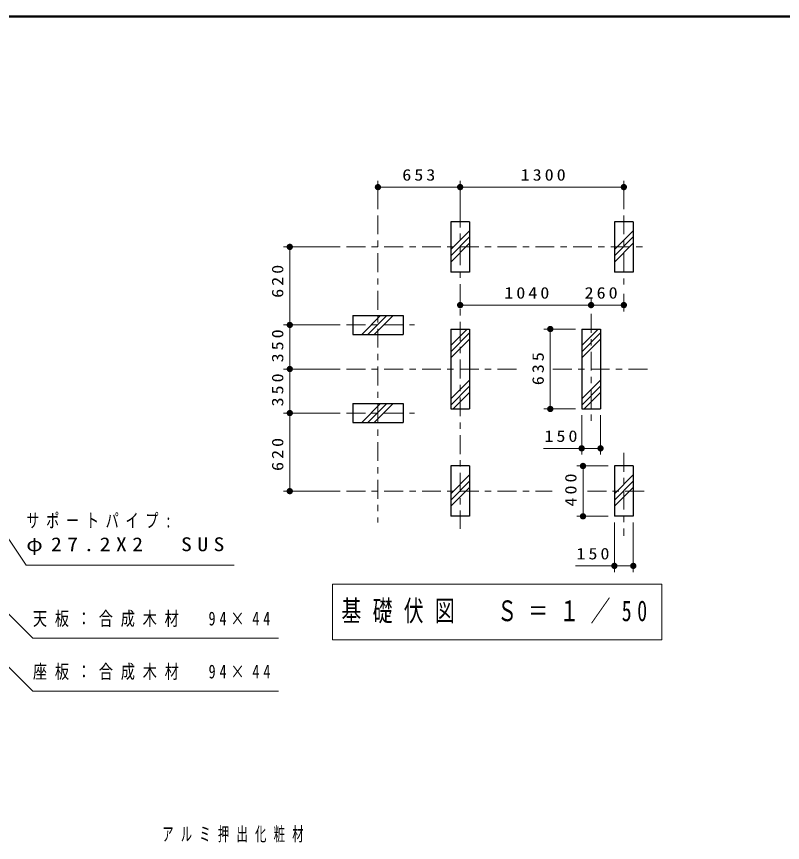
# Model space of a CAD drawing. Units: millimetres on the paper, with parts at other scales. Extents: x -365 to 0, y 0 to 257.
# Drawn here: x -250.7 to -129, y 125.8 to 257 of the extents above; entities that cross this region are included whole.
import ezdxf

# ---------------------------------------------------------------- set-up
doc = ezdxf.new("R2010")
doc.units = ezdxf.units.MM
doc.linetypes.add('USER2', pattern=[6, 3, -1, 1, -1])
doc.layers.add('LY_1', color=7, linetype='Continuous', lineweight=25)
doc.layers.add('LY_4', color=7, linetype='Continuous', lineweight=13)
doc.styles.add('ＭＳ ゴシック', font='')
doc.styles.get('ＭＳ ゴシック').set_extended_font_data('MS Gothic')

# ---------------------------------------------------------------- blocks, each defined once
blk = doc.blocks.new('filled_dot')
at = {"color": 0, "linetype": 'Continuous', "lineweight": -2, "const_width": 1.25}
blk.add_lwpolyline([(-0.625, 0, 1), (0.625, 0, 1)], format="xyb", close=True, dxfattribs=at)

msp = doc.modelspace()

# ---------------------------------------------------------------- linework, layer by layer
at = {"layer": 'LY_1', "lineweight": 13}
for p, q in [((-193.252, 226.413), (-193.252, 230.904)), ((-180.192, 226.413), (-180.192, 230.904)), ((-154.192, 226.413), (-154.192, 230.904)), ((-193.252, 229.904), (-180.192, 229.904)), ((-180.192, 229.904), (-154.192, 229.904)), ((-178.692, 222.982), (-181.692, 219.982)), ((-178.692, 221.992), (-181.692, 218.992)), ((-152.692, 222.982), (-155.692, 219.982)), ((-152.692, 221.992), (-155.692, 218.992)), ((-199.252, 220.413), (-208.252, 220.413)), ((-207.252, 208.013), (-207.252, 220.413)), ((-178.692, 221.002), (-181.692, 218.002)), ((-152.692, 221.002), (-155.692, 218.002)), ((-154.192, 212.968), (-154.192, 210.164)), ((-159.392, 210.763), (-159.392, 212.164)), ((-159.392, 210.763), (-159.392, 212.164)), ((-180.192, 211.164), (-159.392, 211.164)), ((-154.192, 211.164), (-159.392, 211.164)), ((-195.821, 206.513), (-192.821, 209.513)), ((-194.831, 206.513), (-191.831, 209.513)), ((-193.841, 206.513), (-190.841, 209.513)), ((-199.252, 208.013), (-208.252, 208.013)), ((-207.252, 201.013), (-207.252, 208.013)), ((-181.692, 204.746), (-179.075, 207.363)), ((-161.892, 207.363), (-166.881, 207.363)), ((-165.881, 194.664), (-165.881, 207.363)), ((-160.892, 204.746), (-158.275, 207.363)), ((-181.692, 203.756), (-178.692, 206.756)), ((-160.892, 203.756), (-157.892, 206.756)), ((-181.692, 202.766), (-178.692, 205.766)), ((-160.892, 202.766), (-157.892, 205.766)), ((-199.252, 201.013), (-208.252, 201.013)), ((-207.252, 194.013), (-207.252, 201.013)), ((-181.692, 196.261), (-178.692, 199.261)), ((-181.692, 195.271), (-178.692, 198.271)), ((-160.892, 196.261), (-157.892, 199.261)), ((-160.892, 195.271), (-157.892, 198.271)), ((-181.309, 194.664), (-178.692, 197.281)), ((-160.509, 194.664), (-157.892, 197.281)), ((-195.821, 192.513), (-192.821, 195.513)), ((-194.831, 192.513), (-191.831, 195.513)), ((-193.841, 192.513), (-190.841, 195.513)), ((-161.892, 194.664), (-166.881, 194.664)), ((-199.252, 194.013), (-208.252, 194.013)), ((-207.252, 181.613), (-207.252, 194.013)), ((-160.892, 193.664), (-160.892, 187.41)), ((-157.892, 193.664), (-157.892, 187.41)), ((-157.892, 188.41), (-166.949, 188.41)), ((-156.692, 185.613), (-161.681, 185.613)), ((-160.681, 177.613), (-160.681, 185.613)), ((-178.692, 184.182), (-181.692, 181.182)), ((-152.692, 184.182), (-155.692, 181.182)), ((-178.692, 183.192), (-181.692, 180.192)), ((-152.692, 183.192), (-155.692, 180.192)), ((-199.252, 181.613), (-208.252, 181.613)), ((-178.692, 182.202), (-181.692, 179.202)), ((-152.692, 182.202), (-155.692, 179.202)), ((-156.692, 177.613), (-161.681, 177.613)), ((-155.692, 176.613), (-155.692, 168.742)), ((-152.692, 176.613), (-152.692, 168.742)), ((-152.692, 169.742), (-161.866, 169.742)), ((-200.469, 166.815), (-200.469, 158.015)), ((-148.169, 166.815), (-200.469, 166.815)), ((-148.169, 158.015), (-148.169, 166.815)), ((-200.469, 158.015), (-148.169, 158.015))]:
    msp.add_line(p, q, dxfattribs=at)
at = {"layer": 'LY_1', "linetype": 'USER2', "lineweight": 13}
for p, q in [((-180.192, 226.513), (-180.192, 175.613)), ((-193.252, 225.413), (-193.252, 176.613)), ((-154.192, 225.413), (-154.192, 213.968)), ((-198.252, 220.413), (-150.297, 220.413)), ((-159.392, 209.763), (-159.392, 192.242)), ((-198.252, 208.013), (-187.464, 208.013)), ((-198.252, 201.013), (-171.184, 201.013)), ((-165.46, 201.013), (-150.297, 201.013)), ((-198.252, 194.013), (-187.464, 194.013)), ((-154.192, 187.704), (-154.192, 174.513)), ((-198.252, 181.613), (-165.577, 181.613)), ((-159.971, 181.613), (-150.297, 181.613))]:
    msp.add_line(p, q, dxfattribs=at)
at = {"layer": 'LY_1'}
for p, q in [((-178.692, 224.413), (-181.692, 224.413)), ((-181.692, 224.413), (-181.692, 216.413)), ((-178.692, 224.413), (-178.692, 216.413)), ((-152.692, 224.413), (-155.692, 224.413)), ((-155.692, 224.413), (-155.692, 216.413)), ((-152.692, 224.413), (-152.692, 216.413)), ((-178.692, 216.413), (-181.692, 216.413)), ((-152.692, 216.413), (-155.692, 216.413)), ((-197.252, 209.513), (-189.252, 209.513)), ((-197.252, 209.513), (-197.252, 206.513)), ((-189.252, 209.513), (-189.252, 206.513)), ((-181.692, 207.363), (-178.692, 207.363)), ((-181.692, 207.363), (-181.692, 194.664)), ((-178.692, 207.363), (-178.692, 194.664)), ((-160.892, 207.363), (-160.892, 194.664)), ((-160.892, 207.363), (-157.892, 207.363)), ((-157.892, 207.363), (-157.892, 194.664)), ((-197.252, 206.513), (-189.252, 206.513)), ((-197.252, 195.513), (-189.252, 195.513)), ((-197.252, 195.513), (-197.252, 192.513)), ((-189.252, 195.513), (-189.252, 192.513)), ((-181.692, 194.664), (-178.692, 194.664)), ((-160.892, 194.664), (-157.892, 194.664)), ((-197.252, 192.513), (-189.252, 192.513)), ((-178.692, 185.613), (-181.692, 185.613)), ((-181.692, 185.613), (-181.692, 177.613)), ((-178.692, 185.613), (-178.692, 177.613)), ((-152.692, 185.613), (-155.692, 185.613)), ((-155.692, 185.613), (-155.692, 177.613)), ((-152.692, 185.613), (-152.692, 177.613)), ((-178.692, 177.613), (-181.692, 177.613)), ((-152.692, 177.613), (-155.692, 177.613))]:
    msp.add_line(p, q, dxfattribs=at)
at = {"layer": 'LY_1', "lineweight": 13}
for points in [[(-254.61, 178.008), (-249.14, 169.879), (-216.107, 169.879)], [(-256.954, 167.139), (-248.063, 158.249), (-209.058, 158.249)], [(-256.85, 158.618), (-248.063, 149.831), (-209.047, 149.831)]]:
    msp.add_lwpolyline(points, dxfattribs=at)
at = {"layer": 'LY_4', "lineweight": 50}
msp.add_line((0, 257), (-365, 257), dxfattribs=at)

# ---------------------------------------------------------------- block references
at = {"layer": 'LY_1', "lineweight": 13, "xscale": 0.4, "yscale": 0.4}
for p in [(-193.252, 229.904), (-180.192, 211.164), (-159.392, 211.164), (-160.892, 188.41), (-155.692, 169.742)]:
    msp.add_blockref('filled_dot', p, dxfattribs=at)
for p, rotation in [((-180.192, 229.904), 180), ((-154.192, 229.904), 180), ((-207.252, 220.413), 270), ((-159.392, 211.164), 180), ((-154.192, 211.164), 180), ((-207.252, 208.013), 270), ((-165.881, 207.363), 270), ((-207.252, 201.013), 270), ((-207.252, 194.013), 270), ((-165.881, 194.664), 90), ((-157.892, 188.41), 180), ((-160.681, 185.613), 270), ((-207.252, 181.613), 90), ((-160.681, 177.613), 90), ((-152.692, 169.742), 180)]:
    msp.add_blockref('filled_dot', p, dxfattribs=dict(at, rotation=rotation))

# ---------------------------------------------------------------- texts
at = {"layer": 'LY_1', "style": 'ＭＳ ゴシック'}
for s, insert, char_height, attachment_point in [('\\T1.33;\\W1.15;653', (-186.526, 230.904), 1.833, 8), ('\\T1.33;\\W1.15;1300', (-166.771, 230.904), 1.833, 8), ('\\T1.33;\\W1.15;1040', (-169.371, 212.164), 1.833, 8), ('\\T1.33;\\W1.15;260', (-157.57, 212.164), 1.833, 8), ('\\T1.33;\\W1.15;150', (-163.949, 189.41), 1.833, 8), ('\\T1.5;\\W0.7;サポートパイプ:', (-249.107, 176.879), 2.199, 4), ('\\T1.5;\\W1.15;φ27.2X2\u3000SUS', (-249.107, 172.879), 2.199, 4), ('\\T1.33;\\W1.15;150', (-158.866, 170.742), 1.833, 8), ('\\T1.57;\\W0.7;基礎伏図\u3000Ｓ＝１／50', (-174.319, 162.415), 3.299, 5), ('\\T1.55;\\W0.75;天板：合成木材\u300094×44', (-248.058, 161.249), 2.199, 4), ('\\T1.55;\\W0.75;座板：合成木材\u300094×44', (-248.047, 152.831), 2.199, 4), ('\\T1.64;\\W0.6;アルミ押出化粧材', (-227.523, 127.03), 2.199, 4)]:
    msp.add_mtext(s, dxfattribs=dict(at, insert=insert, char_height=char_height, attachment_point=attachment_point))
at = {"layer": 'LY_1', "char_height": 1.833, "attachment_point": 8, "rotation": 90, "style": 'ＭＳ ゴシック'}
for s, insert in [('\\T1.33;\\W1.15;620', (-208.252, 215.178)), ('\\T1.33;\\W1.15;350', (-208.252, 204.928)), ('\\T1.33;\\W1.15;635', (-166.881, 201.3)), ('\\T1.33;\\W1.15;350', (-208.252, 197.928)), ('\\T1.33;\\W1.15;620', (-208.252, 187.678)), ('\\T1.33;\\W1.15;400', (-161.681, 182.03))]:
    msp.add_mtext(s, dxfattribs=dict(at, insert=insert))

doc.saveas('drawing.dxf')
